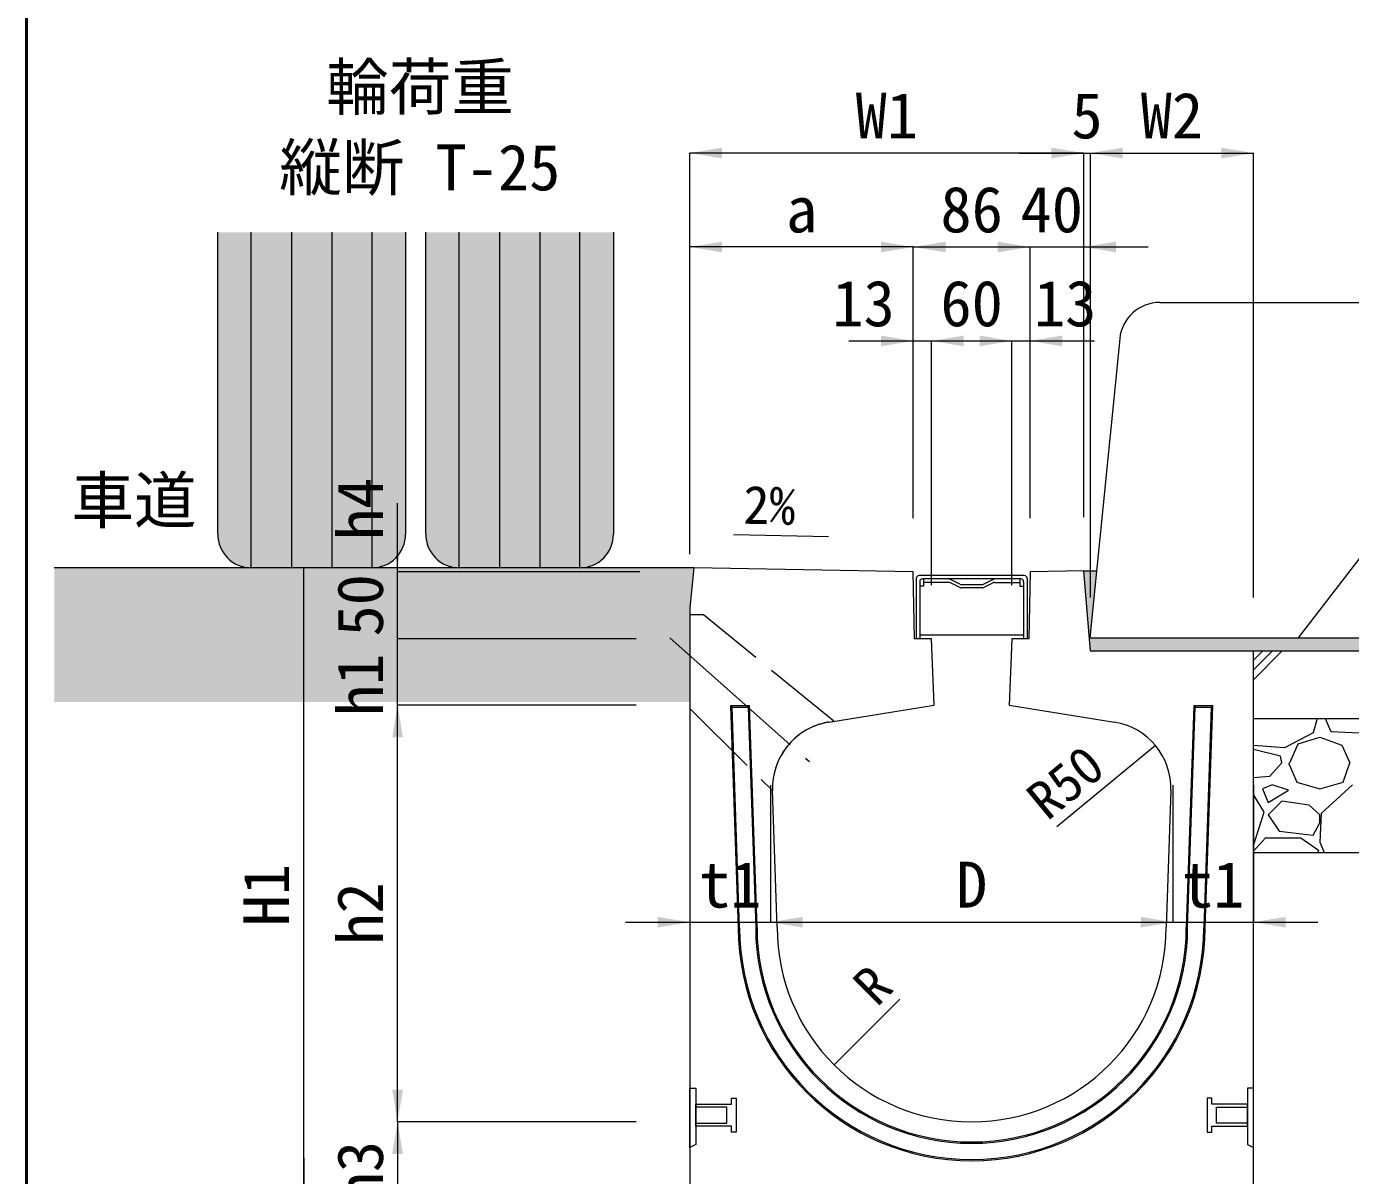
# Model space of a CAD drawing. Units: millimetres at full size. Extents: x -256 to 8822, y 144 to 6610.
# Drawn here: x 144 to 1131, y 3854 to 4711 of the extents above; entities that cross this region are included whole.
import ezdxf
from ezdxf.enums import TextEntityAlignment as Align

# ---------------------------------------------------------------- set-up
doc = ezdxf.new("R2010")
doc.units = ezdxf.units.MM
doc.header["$LTSCALE"] = 10
doc.linetypes.add('CHAIN', pattern=[18.5, 12, -1.5, 3.5, -1.5])
doc.linetypes.add('DASHED', pattern=[7.5, 6, -1.5])
for name, color, linetype, lineweight in [('0_2', 7, 'Continuous', 13), ('KIJUN', 7, 'Continuous', 9), ('グレーチング', 7, 'Continuous', 5), ('ハッチング_基礎', 150, 'Continuous', 9), ('図枠', 7, 'Continuous', 5), ('寸法線', 7, 'Continuous', 13), ('引出線', 4, 'Continuous', 13), ('排水孔', 30, 'DASHED', 9), ('目地', 132, 'Continuous', 5), ('舗装・基礎', 3, 'Continuous', 20), ('補助線', 8, 'Continuous', 9)]:
    doc.layers.add(name, color=color, linetype=linetype, lineweight=lineweight)
for name, color, linetype in [('ハッチング', 7, 'Continuous'), ('ハッチング_モルタル', 30, 'Continuous'), ('ハッチング_舗装', 7, 'Continuous'), ('文字', 7, 'Continuous')]:
    doc.layers.add(name, color=color, linetype=linetype)
doc.styles.add('ＭＳ ゴシック', font='')
doc.styles.get('ＭＳ ゴシック').set_extended_font_data('MS Gothic')

# ---------------------------------------------------------------- blocks, each defined once
blk = doc.blocks.new('filled_arrow')
at = {"color": 0, "linetype": 'Continuous', "lineweight": -2}
blk.add_solid([(7.5, 1.25), (0, 0), (7.5, -1.25)], dxfattribs=at)

msp = doc.modelspace()

# ---------------------------------------------------------------- hatches: boundary and pattern name
at = {"layer": 'ハッチング'}
for points in [[(426.22, 4557.25), (286.22, 4557.25), (286.22, 4332.25, 0.41421), (311.22, 4307.25), (401.22, 4307.25, 0.41421), (426.22, 4332.25)], [(581.22, 4557.25), (441.22, 4557.25), (441.22, 4332.25, 0.41421), (466.22, 4307.25), (556.22, 4307.25, 0.41421), (581.22, 4332.25)]]:
    msp.add_hatch(color=256, dxfattribs=at).paths.add_polyline_path(points)
at = {"layer": 'ハッチング_モルタル'}
msp.add_hatch(color=256, dxfattribs=at).paths.add_polyline_path([(936.26, 4254.98), (941.26, 4304.98), (931.73, 4304.98), (931.72, 4304.98), (936.72, 4244.98), (1058.22, 4244.98), (1141.26, 4244.98), (1141.26, 4254.98)])
at = {"layer": 'ハッチング_基礎', "lineweight": 5}
h = msp.add_hatch(dxfattribs=at)
h.set_pattern_fill('USER', color=256, style=0, pattern_type=2)
h.set_pattern_definition([(45, (-5800.99, 1621.73), (-70.7107, 70.7107), []), (45, (-5793.74, 1621.73), (-70.7107, 70.7107), []), (45, (-5786.49, 1621.73), (-70.7107, 70.7107), [])])
h.paths.add_polyline_path([(1058.22, 4244.98), (1058.22, 4194.98), (1191.26, 4194.98), (1191.26, 4244.98)])
at = {"layer": 'ハッチング_舗装'}
for points in [[(164.3, 4307.25), (164.3, 4257.25), (638.22, 4257.25), (638.22, 4277.25), (641.22, 4307.25), (636.22, 4307.25), (536.35, 4307.25), (496.37, 4307.25), (466.22, 4307.25)], [(164.3, 4257.25), (164.3, 4207.25), (638.22, 4207.25), (638.22, 4227.25), (638.22, 4257.25), (536.35, 4257.25), (496.37, 4257.25), (466.22, 4257.25)]]:
    msp.add_hatch(color=256, dxfattribs=at).paths.add_polyline_path(points)

# ---------------------------------------------------------------- linework, layer by layer
at = {"layer": '0_2', "lineweight": 9}
for p, q in [((286.22, 4332.25), (286.22, 4557.25)), ((426.22, 4557.25), (426.22, 4332.25)), ((441.22, 4332.25), (441.22, 4557.25)), ((581.22, 4557.25), (581.22, 4332.25)), ((401.22, 4307.25), (311.22, 4307.25)), ((556.22, 4307.25), (466.22, 4307.25))]:
    msp.add_line(p, q, dxfattribs=at)
at = {"layer": '0_2', "lineweight": 5}
for p, q in [((311.22, 4307.25), (311.22, 4557.25)), ((341.22, 4557.25), (341.22, 4307.25)), ((371.22, 4557.25), (371.22, 4307.25)), ((401.22, 4307.25), (401.22, 4557.25)), ((466.22, 4307.25), (466.22, 4557.25)), ((496.22, 4557.25), (496.22, 4307.25)), ((526.22, 4557.25), (526.22, 4307.25)), ((556.22, 4307.25), (556.22, 4557.25))]:
    msp.add_line(p, q, dxfattribs=at)
at = {"layer": '0_2', "lineweight": 9}
for centre, start, end in [((311.22, 4332.25), 180, 270), ((401.22, 4332.25), 270, 0), ((466.22, 4332.25), 180, 270), ((556.22, 4332.25), 270, 0)]:
    msp.add_arc(centre, 25, start, end, dxfattribs=at)
at = {"layer": 'KIJUN', "lineweight": 13}
for p, q in [((988.41, 4504.98), (1141.26, 4504.98)), ((958.56, 4477.97), (936.26, 4254.98)), ((641.22, 4307.25), (638.22, 4277.25)), ((804.72, 4304.25), (641.22, 4307.25)), ((805.72, 4254.25), (804.72, 4304.25)), ((891.72, 4304.25), (890.72, 4254.25)), ((931.72, 4304.98), (891.72, 4304.25)), ((936.72, 4244.98), (931.72, 4304.98)), ((638.22, 4277.25), (638.22, 3839.25)), ((818.22, 4254.25), (805.72, 4254.25)), ((820.22, 4204.77), (818.22, 4254.25)), ((878.22, 4254.25), (876.22, 4204.77)), ((890.72, 4254.25), (878.22, 4254.25)), ((936.26, 4254.98), (1141.26, 4254.98)), ((1058.22, 4244.98), (936.72, 4244.98)), ((1058.22, 3839.25), (1058.22, 4244.98)), ((741.8, 4192.22), (820.22, 4204.77)), ((876.22, 4204.77), (954.64, 4192.22)), ((703.22, 4039.25), (699.73, 4141.14)), ((996.71, 4141.14), (993.22, 4039.25))]:
    msp.add_line(p, q, dxfattribs=at)
at = {"layer": 'KIJUN'}
for points in [[(638.22, 3875.25), (638.22, 3919.25), (642.72, 3919.25), (642.72, 3877.25)], [(1058.22, 3875.25), (1058.22, 3919.25), (1053.72, 3919.25), (1053.72, 3877.25)]]:
    msp.add_lwpolyline(points, close=True, dxfattribs=at)
at = {"layer": 'KIJUN', "linetype": 'DASHED', "lineweight": 5}
for points in [[(642.72, 3891.02), (642.72, 3907.47), (669.22, 3907.47), (669.22, 3912), (672.72, 3912), (672.72, 3886.5), (669.22, 3886.5), (669.22, 3891.02)], [(1053.72, 3891.02), (1053.72, 3907.47), (1027.22, 3907.47), (1027.22, 3912), (1023.72, 3912), (1023.72, 3886.5), (1027.22, 3886.5), (1027.22, 3891.02)]]:
    msp.add_lwpolyline(points, close=True, dxfattribs=at)
for points in [[(642.72, 3893.25), (665.72, 3893.25), (665.72, 3905.25), (642.72, 3905.25)], [(1053.72, 3893.25), (1030.72, 3893.25), (1030.72, 3905.25), (1053.72, 3905.25)]]:
    msp.add_lwpolyline(points, dxfattribs=at)
at = {"layer": 'KIJUN', "lineweight": 13}
for centre, radius, start, end in [((988.41, 4474.98), 30, 90, 174.28877), ((749.7, 4142.85), 50, 99.09028, 181.96142), ((946.74, 4142.85), 50, 358.03858, 80.90972), ((848.22, 4039.25), 145, 180, 0)]:
    msp.add_arc(centre, radius, start, end, dxfattribs=at)
at = {"layer": 'グレーチング', "lineweight": 9}
for p, q in [((806.97, 4299.35), (806.97, 4254.27)), ((887.47, 4301.35), (808.97, 4301.35)), ((809.47, 4296.85), (809.47, 4254.27)), ((812.39, 4293.44), (809.47, 4293.44)), ((884.97, 4298.85), (811.47, 4298.85)), ((812.39, 4298.85), (812.39, 4293.44)), ((831.08, 4296.35), (812.39, 4296.35)), ((839.46, 4294.9), (831.97, 4298.64)), ((839.46, 4292.4), (831.97, 4296.14)), ((840.36, 4294.69), (856.08, 4294.69)), ((856.97, 4294.9), (864.46, 4298.64)), ((856.97, 4292.4), (864.46, 4296.14)), ((865.36, 4296.35), (884.05, 4296.35)), ((884.05, 4298.85), (884.05, 4293.44)), ((884.05, 4293.44), (886.97, 4293.44)), ((886.97, 4296.85), (886.97, 4254.27)), ((889.47, 4299.35), (889.47, 4254.27)), ((856.08, 4292.19), (840.36, 4292.19)), ((809.47, 4257.19), (886.97, 4257.19))]:
    msp.add_line(p, q, dxfattribs=at)
for centre, start, end in [((808.97, 4299.35), 90, 180), ((811.47, 4296.85), 90, 180), ((831.08, 4296.85), 63.44447, 90), ((831.08, 4294.35), 63.44447, 90), ((840.36, 4296.68), 243.44447, 270), ((856.08, 4296.68), 270, 296.55553), ((865.35, 4296.85), 90, 116.55553), ((865.36, 4294.35), 90, 116.55553), ((884.97, 4296.85), 0, 90), ((887.47, 4299.35), 0, 90), ((840.36, 4294.18), 243.44447, 270), ((856.08, 4294.18), 270, 296.55553)]:
    msp.add_arc(centre, 2, start, end, dxfattribs=at)
at = {"layer": 'ハッチング_基礎', "lineweight": 5}
for p, q in [((1105.85, 4194.98), (1102.73, 4184.08)), ((1111.78, 4194.98), (1115.94, 4185.1)), ((1115.94, 4185.1), (1137.28, 4184.08)), ((1102.73, 4184.08), (1081.4, 4172.91)), ((1085.46, 4161.73), (1091.56, 4175.95)), ((1091.56, 4175.95), (1107.81, 4181.03)), ((1107.81, 4181.03), (1124.07, 4174.94)), ((1081.4, 4172.91), (1058.22, 4174.76)), ((1078.35, 4166.81), (1058.22, 4171.84)), ((1079.37, 4161.73), (1078.35, 4166.81)), ((1124.07, 4174.94), (1130.17, 4161.73)), ((1079.37, 4161.73), (1070.22, 4151.57)), ((1084.45, 4161.73), (1090.54, 4147.51)), ((1125.09, 4147.51), (1130.17, 4161.73)), ((1070.22, 4151.57), (1058.22, 4150.53)), ((1072.25, 4145.47), (1065.14, 4142.43)), ((1084.45, 4141.41), (1072.25, 4145.47)), ((1090.54, 4147.51), (1107.81, 4142.43)), ((1107.81, 4142.43), (1125.09, 4147.51)), ((1132.2, 4145.47), (1108.83, 4124.14)), ((1066.16, 4125.15), (1058.22, 4138.15)), ((1065.14, 4142.43), (1069.21, 4132.27)), ((1069.21, 4132.27), (1084.45, 4141.41)), ((1079.37, 4133.28), (1069.21, 4123.12)), ((1099.69, 4130.23), (1079.37, 4133.28)), ((1107.81, 4123.12), (1099.69, 4130.23)), ((1058.22, 4100.34), (1066.16, 4125.15)), ((1069.21, 4123.12), (1077.33, 4110.93)), ((1102.73, 4107.88), (1107.81, 4117.03)), ((1108.83, 4124.14), (1107.81, 4102.8)), ((1107.81, 4117.03), (1107.81, 4123.12)), ((1077.33, 4110.93), (1102.73, 4107.88)), ((1058.22, 4095.9), (1067.17, 4105.85)), ((1067.17, 4105.85), (1093.59, 4105.85)), ((1093.59, 4105.85), (1106.8, 4096.71)), ((1106.8, 4096.71), (1106.3, 4094.98)), ((1107.81, 4102.8), (1111.11, 4094.98))]:
    msp.add_line(p, q, dxfattribs=at)
at = {"layer": '図枠', "lineweight": 40}
msp.add_line((143.64, 5884.4), (143.64, 344.4), dxfattribs=at)
at = {"layer": '寸法線'}
for p, q in [((931.72, 4616.3), (638.22, 4616.3)), ((638.22, 4317.25), (638.22, 4616.3)), ((883.72, 4616.3), (984.72, 4616.3)), ((931.72, 4344.98), (931.72, 4616.3)), ((931.72, 4344.98), (931.72, 4616.3)), ((936.72, 4284.98), (936.72, 4616.3)), ((936.72, 4616.3), (1058.22, 4616.3)), ((936.72, 4284.98), (936.72, 4616.3)), ((1058.22, 4284.98), (1058.22, 4616.3)), ((804.72, 4546.3), (638.22, 4546.3)), ((638.22, 4317.25), (638.22, 4546.3)), ((804.72, 4546.3), (891.72, 4546.3)), ((804.72, 4344.25), (804.72, 4546.3)), ((804.72, 4344.25), (804.72, 4546.3)), ((843.72, 4546.3), (979.72, 4546.3)), ((891.72, 4344.25), (891.72, 4546.3)), ((891.72, 4344.25), (891.72, 4546.3)), ((931.72, 4344.98), (931.72, 4546.3)), ((756.72, 4476.3), (866.22, 4476.3)), ((804.72, 4344.25), (804.72, 4476.3)), ((818.22, 4294.25), (818.22, 4476.3)), ((818.22, 4476.3), (878.22, 4476.3)), ((818.22, 4294.25), (818.22, 4476.3)), ((830.22, 4476.3), (939.72, 4476.3)), ((878.22, 4294.25), (878.22, 4476.3)), ((878.22, 4294.25), (878.22, 4476.3)), ((891.72, 4344.25), (891.72, 4476.3)), ((420.28, 4256.25), (420.28, 4355.25)), ((350.28, 3819.25), (350.28, 4307.25)), ((601.22, 4307.25), (350.28, 4307.25)), ((601.22, 4307.25), (420.28, 4307.25)), ((420.28, 4206.25), (420.28, 4304.25)), ((600.92, 4304.25), (420.28, 4304.25)), ((600.92, 4304.25), (420.28, 4304.25)), ((420.28, 4156.77), (420.28, 4254.25)), ((598.22, 4254.25), (420.28, 4254.25)), ((598.22, 4254.25), (420.28, 4254.25)), ((420.28, 3894.25), (420.28, 4204.77)), ((598.22, 4204.77), (420.28, 4204.77)), ((598.22, 4204.77), (420.28, 4204.77)), ((638.22, 4145.25), (638.22, 4043.06)), ((698.22, 4145.25), (698.22, 4043.06)), ((698.22, 4145.25), (698.22, 4043.06)), ((998.22, 4145.25), (998.22, 4043.06)), ((998.22, 4145.25), (998.22, 4043.06)), ((1058.22, 4145.25), (1058.22, 4043.06)), ((590.22, 4043.06), (746.22, 4043.06)), ((698.22, 4043.06), (998.22, 4043.06)), ((950.22, 4043.06), (1106.22, 4043.06)), ((598.22, 3894.25), (420.28, 3894.25)), ((420.28, 3894.25), (420.28, 3819.25)), ((598.22, 3894.25), (420.28, 3894.25)), ((350.28, 3867.25), (350.28, 3751.22))]:
    msp.add_line(p, q, dxfattribs=at)
at = {"layer": '引出線'}
msp.add_line((741.56, 4330.36), (670.73, 4331.78), dxfattribs=at)
for points in [[(1091.81, 4254.98), (1197.85, 4392.6), (1398.58, 4392.6)], [(985.33, 4174.63), (954.3, 4149.08), (911.75, 4114.03)], [(745.69, 3936.72), (782.83, 3973.86), (794.57, 3985.6)]]:
    msp.add_lwpolyline(points, dxfattribs=at)
at = {"layer": '排水孔'}
for p, q in [((648.22, 4272.25), (638.22, 4272.25)), ((638.22, 4272.25), (638.22, 4202.25)), ((745.38, 4192.79), (648.22, 4272.25)), ((638.22, 4202.25), (699.73, 4141.14)), ((741.8, 4192.22), (745.38, 4192.79))]:
    msp.add_line(p, q, dxfattribs=at)
at = {"layer": '排水孔', "linetype": 'CHAIN'}
msp.add_line((623.25, 4254.95), (727.25, 4162.75), dxfattribs=at)
at = {"layer": '排水孔'}
msp.add_arc((749.7, 4142.85), 50, 99.09028, 181.96142, dxfattribs=at)
at = {"layer": '目地'}
for p, q in [((668.55, 4204.25), (669.58, 4203.25)), ((681.59, 4203.25), (682.56, 4204.25)), ((1013.88, 4204.25), (1008.22, 4038.98)), ((1009.22, 4038.97), (1014.84, 4203.25)), ((1013.88, 4204.25), (1014.84, 4203.25)), ((1026.85, 4203.25), (1027.88, 4204.25))]:
    msp.add_line(p, q, dxfattribs=at)
for points in [[(688.22, 4038.98), (682.56, 4204.25), (668.55, 4204.25), (674.22, 4038.73)], [(675.22, 4038.75), (669.58, 4203.25), (681.59, 4203.25), (687.22, 4038.97)], [(1022.22, 4038.73), (1027.88, 4204.25), (1013.88, 4204.25)], [(1014.84, 4203.25), (1026.85, 4203.25), (1021.22, 4038.75)]]:
    msp.add_lwpolyline(points, dxfattribs=at)
for radius, start, end in [(174, 180.17091, 359.82909), (173, 180.16574, 359.83426), (161, 180.10002, 359.89998), (160, 180.09421, 359.90579)]:
    msp.add_arc((848.22, 4039.25), radius, start, end, dxfattribs=at)
at = {"layer": '舗装・基礎'}
for p, q in [((641.22, 4307.25), (164.3, 4307.25)), ((931.72, 4304.98), (941.26, 4304.98)), ((1191.26, 4244.98), (1058.22, 4244.98)), ((1058.22, 4194.98), (1191.26, 4194.98)), ((1058.22, 4094.98), (1191.26, 4094.98))]:
    msp.add_line(p, q, dxfattribs=at)
at = {"layer": '補助線', "lineweight": 40}
msp.add_line((143.64, 641.4), (143.64, 5781.4), dxfattribs=at)

# ---------------------------------------------------------------- block references
at = {"layer": '寸法線', "xscale": 3.2, "yscale": 3.2}
for p in [(638.22, 4616.3), (936.72, 4616.3), (936.72, 4616.3), (638.22, 4546.3), (804.72, 4546.3), (931.72, 4546.3), (818.22, 4476.3), (818.22, 4476.3), (891.72, 4476.3), (698.22, 4043.06), (698.22, 4043.06), (1058.22, 4043.06)]:
    msp.add_blockref('filled_arrow', p, dxfattribs=at)
for p, rotation in [((931.72, 4616.3), 180), ((931.72, 4616.3), 180), ((1058.22, 4616.3), 180), ((804.72, 4546.3), 180), ((891.72, 4546.3), 180), ((891.72, 4546.3), 180), ((804.72, 4476.3), 180), ((878.22, 4476.3), 180), ((878.22, 4476.3), 180), ((420.28, 4307.25), 90), ((350.28, 4307.25), 270), ((420.28, 4304.25), 270), ((420.28, 4304.25), 270), ((420.28, 4254.25), 270), ((420.28, 4254.25), 270), ((420.28, 4204.77), 270), ((420.28, 4204.77), 270), ((638.22, 4043.06), 180), ((998.22, 4043.06), 180), ((998.22, 4043.06), 180), ((420.28, 3894.25), 90), ((420.28, 3894.25), 270)]:
    msp.add_blockref('filled_arrow', p, dxfattribs=dict(at, rotation=rotation))
at = {"layer": '引出線'}
for p, xscale, yscale, rotation in [((741.56, 4330.36), 0.133, 0.133, 178.9), ((1091.81, 4254.98), 0.16, 0.16, 52.4), ((985.33, 4174.63), 0.133, 0.133, 219.5), ((745.69, 3936.72), 0.133, 0.133, 45)]:
    msp.add_blockref('filled_arrow', p, dxfattribs=dict(at, xscale=xscale, yscale=yscale, rotation=rotation))

# ---------------------------------------------------------------- texts
at = {"layer": '寸法線', "style": 'ＭＳ ゴシック'}
for s, p in [('W1', (784.97, 4644.3)), ('5', (934.22, 4644.3)), ('W2', (997.47, 4644.3)), ('86', (848.22, 4574.3)), ('40', (907.94, 4574.3)), ('a', (721.47, 4574.3)), ('13', (767.61, 4504.3)), ('60', (848.22, 4504.3)), ('13', (917.92, 4504.3)), ('t1', (668.22, 4071.06)), ('D', (848.22, 4071.06)), ('t1', (1028.22, 4071.06))]:
    msp.add_text(s, height=34.18, dxfattribs=at).set_placement(p, align=Align.MIDDLE_CENTER)
for s, p in [('h4', (392.28, 4351.12)), ('50', (392.28, 4279.25)), ('h1', (392.28, 4219.87)), ('H1', (322.28, 4063.25)), ('h2', (392.28, 4049.51)), ('h3', (392.28, 3856.75))]:
    msp.add_text(s, height=34.18, rotation=90, dxfattribs=at).set_placement(p, align=Align.MIDDLE_CENTER)
at = {"layer": '引出線', "style": 'ＭＳ ゴシック'}
msp.add_text('2%', height=28.48, rotation=358.854, dxfattribs=at).set_placement((697.44, 4353.91), align=Align.MIDDLE_CENTER)
msp.add_text('R50', height=28.48, rotation=39.474, dxfattribs=at).set_placement((931.41, 4176.87), align=Align.TOP_RIGHT)
msp.add_text('R', height=28.48, rotation=45, dxfattribs=at).set_placement((757.38, 3999.32), align=Align.TOP_LEFT)
at = {"layer": '文字', "style": 'ＭＳ ゴシック'}
for s, p in [('輪荷重', (367.07, 4682.7)), ('縦断 T-25', (332.1, 4622.7))]:
    msp.add_text(s, height=34.18, dxfattribs=at).set_placement(p, align=Align.TOP_LEFT)
msp.add_text('車道', height=34.18, dxfattribs=at).set_placement((177.13, 4330.28), align=Align.BOTTOM_LEFT)

doc.saveas('drawing.dxf')
